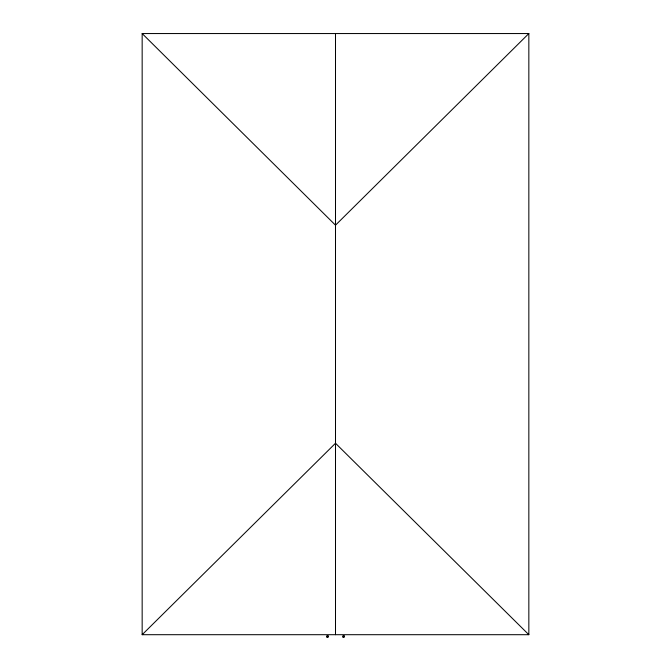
<?xml version="1.0" encoding="UTF-8"?>
<svg xmlns="http://www.w3.org/2000/svg" width="671" height="671" viewBox="0 0 671 671"><rect width="100%" height="100%" fill="white"/><g stroke="black" fill="none" stroke-linecap="round" stroke-linejoin="round"><path stroke-width="1.01" d="M326.92 636.058L328.194 636.058M342.982 636.058L344.248 636.058M528.84 33.55L335.5 225.188L142.16 33.55L142.16 634.699L528.84 634.699L528.84 33.55L142.16 33.55M142.16 634.699L335.5 443.254L528.84 634.699M335.5 33.55L335.5 634.699M327.138 637.333A0.847 0.847 0 0 0 328.404 636.603A0.847 0.847 0 0 0 327.138 635.873A0.847 0.847 0 0 0 327.138 637.333M343.191 637.333A0.847 0.847 0 0 0 344.458 636.603A0.847 0.847 0 0 0 343.191 635.873A0.847 0.847 0 0 0 343.191 637.333"/></g></svg>
